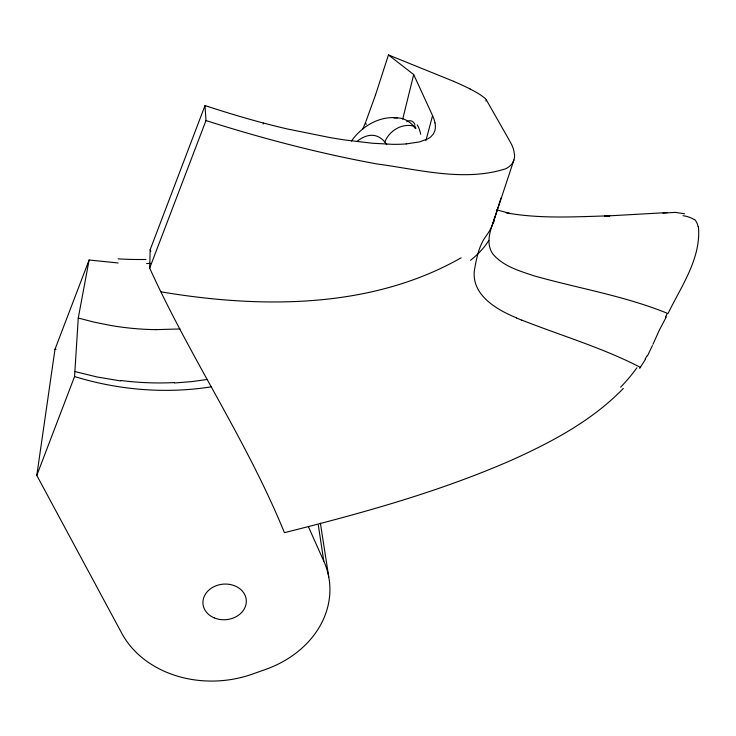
<?xml version="1.0" encoding="UTF-8"?>
<svg xmlns="http://www.w3.org/2000/svg" width="736" height="736" viewBox="0 0 736 736"><rect width="100%" height="100%" fill="white"/><g stroke="black" fill="none" stroke-linecap="round" stroke-linejoin="round"><path stroke-width="1.1" d="M623.364 388.396C592.774 420.072 553.297 441.223 513.599 459.264C440.036 491.712 362.241 513.13 284.427 532.671C246.928 440.781 190.633 358.34 149.684 268.106L150.162 249.743L205.013 105.588L207.69 106.462M118.128 262.973L89.111 260.001L78.264 318.035L74.566 376.547L36.8 475.401L121.882 633.466A101.66 83.444 -4.8 0 0 252.448 674.093L265.549 669.447A101.651 83.591 -5.4 0 0 323.794 561.136L318.311 525.081M36.8 475.401L54.988 349.269L89.111 260.001M485.972 100.998L486.266 99.756A17.103 3.836 22.7 0 0 484.684 97.971L480.406 94.852A39.008 8.814 22.6 0 0 472.806 90.418L470.01 88.955M375.553 94.834L388.461 54.933L413.696 74.566L402.693 119.168M413.696 74.566L432.575 115.626L425.923 140.558M493.166 222.622L493.341 222.06M493.129 222.732L492.872 223.542M493.092 222.842L501.041 198.03M486.266 99.756L510.471 142.315A247.084 61.419 21.2 0 1 513.884 150.797L514.519 154.854A209.916 52.155 21.5 0 1 513.921 159.979L492.789 223.781C491.335 228.05 489.054 231.987 486.395 235.612C478.98 245.263 476.569 258.143 474.453 269.956C471.123 294.97 496.754 309.755 516.525 317.851M493.378 221.95C489.587 232.015 486.091 244.067 492.688 253.782C503.019 266.303 519.377 270.903 534.18 275.862C578.763 288.484 624.938 295.927 668.012 313.573C681.196 286.35 701.491 258.069 698.39 226.44M375.516 94.944L365.948 121.385M263.166 124.053L263.516 123.041L269.026 124.476A261.584 63.793 20.4 0 0 287.233 128.938L330.124 137.604A322.57 76.296 20.2 0 0 346.187 140.144L372.398 143.244L392.224 144.311A221.186 54.593 20.7 0 0 406.208 143.925M205.013 105.588L205.979 120.557L149.684 268.106M513.921 159.97L512.78 162.536A192.611 47.904 21.6 0 1 505.669 168.774C464.011 182.086 419.143 169.538 377.09 163.972C319.157 153.392 262.08 138.405 205.979 120.557M362.664 129.38L365.59 122.296M652.97 344.319L659.41 329.976L666.328 316.94M652.436 345.543L647.496 355.856M639.704 368.359L645.711 358.901M351.422 141.082C361.56 126.509 379.242 115.736 397.422 117.898M461.141 257.793C371.146 309.157 260.627 308.54 161.147 291.87M207.267 379.482L191.682 381.616L174.404 382.996M211.48 386.805C165.858 393.99 118.671 390.126 74.566 376.547M662.97 213.109L675.308 212.373L684.554 213.762M406.208 143.925L419.603 141.882L427.671 138.902A168.498 42.164 21.1 0 0 431.066 136.574L433.412 133.878L434.82 130.833A226.458 56.442 20.6 0 0 434.967 122.884M179.98 328.946L156.207 329.645M667.497 212.575L604.504 216.108L609.822 215.804C575.294 216.761 540.39 219.015 506.175 212.842M150.742 263.396L146.584 263.516M54.988 349.269L56.046 349.269M120.713 380.935L97.189 377.016L74.676 371.487M384.799 141.993A23.322 19.909 -42.7 0 1 413.512 126.049C416.742 131.128 416.696 127.3 413.512 126.049A105.101 45.871 -77.3 0 0 393.953 118.036M496.662 209.815L509.643 213.339M78.264 318.035L93.904 322.092L110.796 325.487A281.879 270.158 19.9 0 0 156.207 329.654M388.461 54.933L453.643 81.337M521.796 320.086C561.384 335.708 602.471 347.751 640.394 367.365M694.499 219.346L695.768 220.864A68.402 31.492 -43.3 0 1 698.078 226.66M150.162 249.743L150.834 251.188M414.672 125.69L414.994 126.436M308.356 526.626L323.794 561.136M432.575 115.626L432.786 116.113A263.028 65.495 20.3 0 1 434.783 121.918L434.994 122.894M366.169 124.356L365.544 122.424M328.753 576.969L320.39 523.186M357.024 141.386A82.699 35.135 -77.4 0 1 386.75 144.642M417.22 124.945A96.637 24.178 -76 0 1 420.707 134.292M263.543 123.087A282.155 68.034 20.4 0 1 207.681 106.426M406.704 121.808A111.9 21.546 -79.2 0 1 414.957 124.494M174.377 382.573A292.026 279.836 -1.2 0 1 120.778 380.484M667.156 313.729A48.548 24.509 -42.3 0 1 665.445 317.023M646.962 355.874A68.494 37.794 -35.8 0 1 645.178 358.892M683.045 215.722A89.323 41.722 -42 0 1 694.195 219.65M636.898 367.761A143.621 92.239 -29.1 0 1 620.641 387.154M488.778 240.488A236.127 101.191 3.5 0 1 470.506 260.323M521.75 320.197A280.398 271.777 4.8 0 1 516.479 317.952M494.555 216.964A200.726 76.719 -4.1 0 1 493.782 221.941M146.022 259.449A276.101 214.829 9.7 0 1 118.091 258.851M453.624 81.374A79.194 18.299 22.5 0 1 470.083 88.936M214.204 617.872A21.73 17.82 -5.2 0 0 246.312 600.843A21.73 17.82 -5.2 0 0 213.339 586.997A21.73 17.82 -5.2 0 0 214.204 617.872"/></g></svg>
